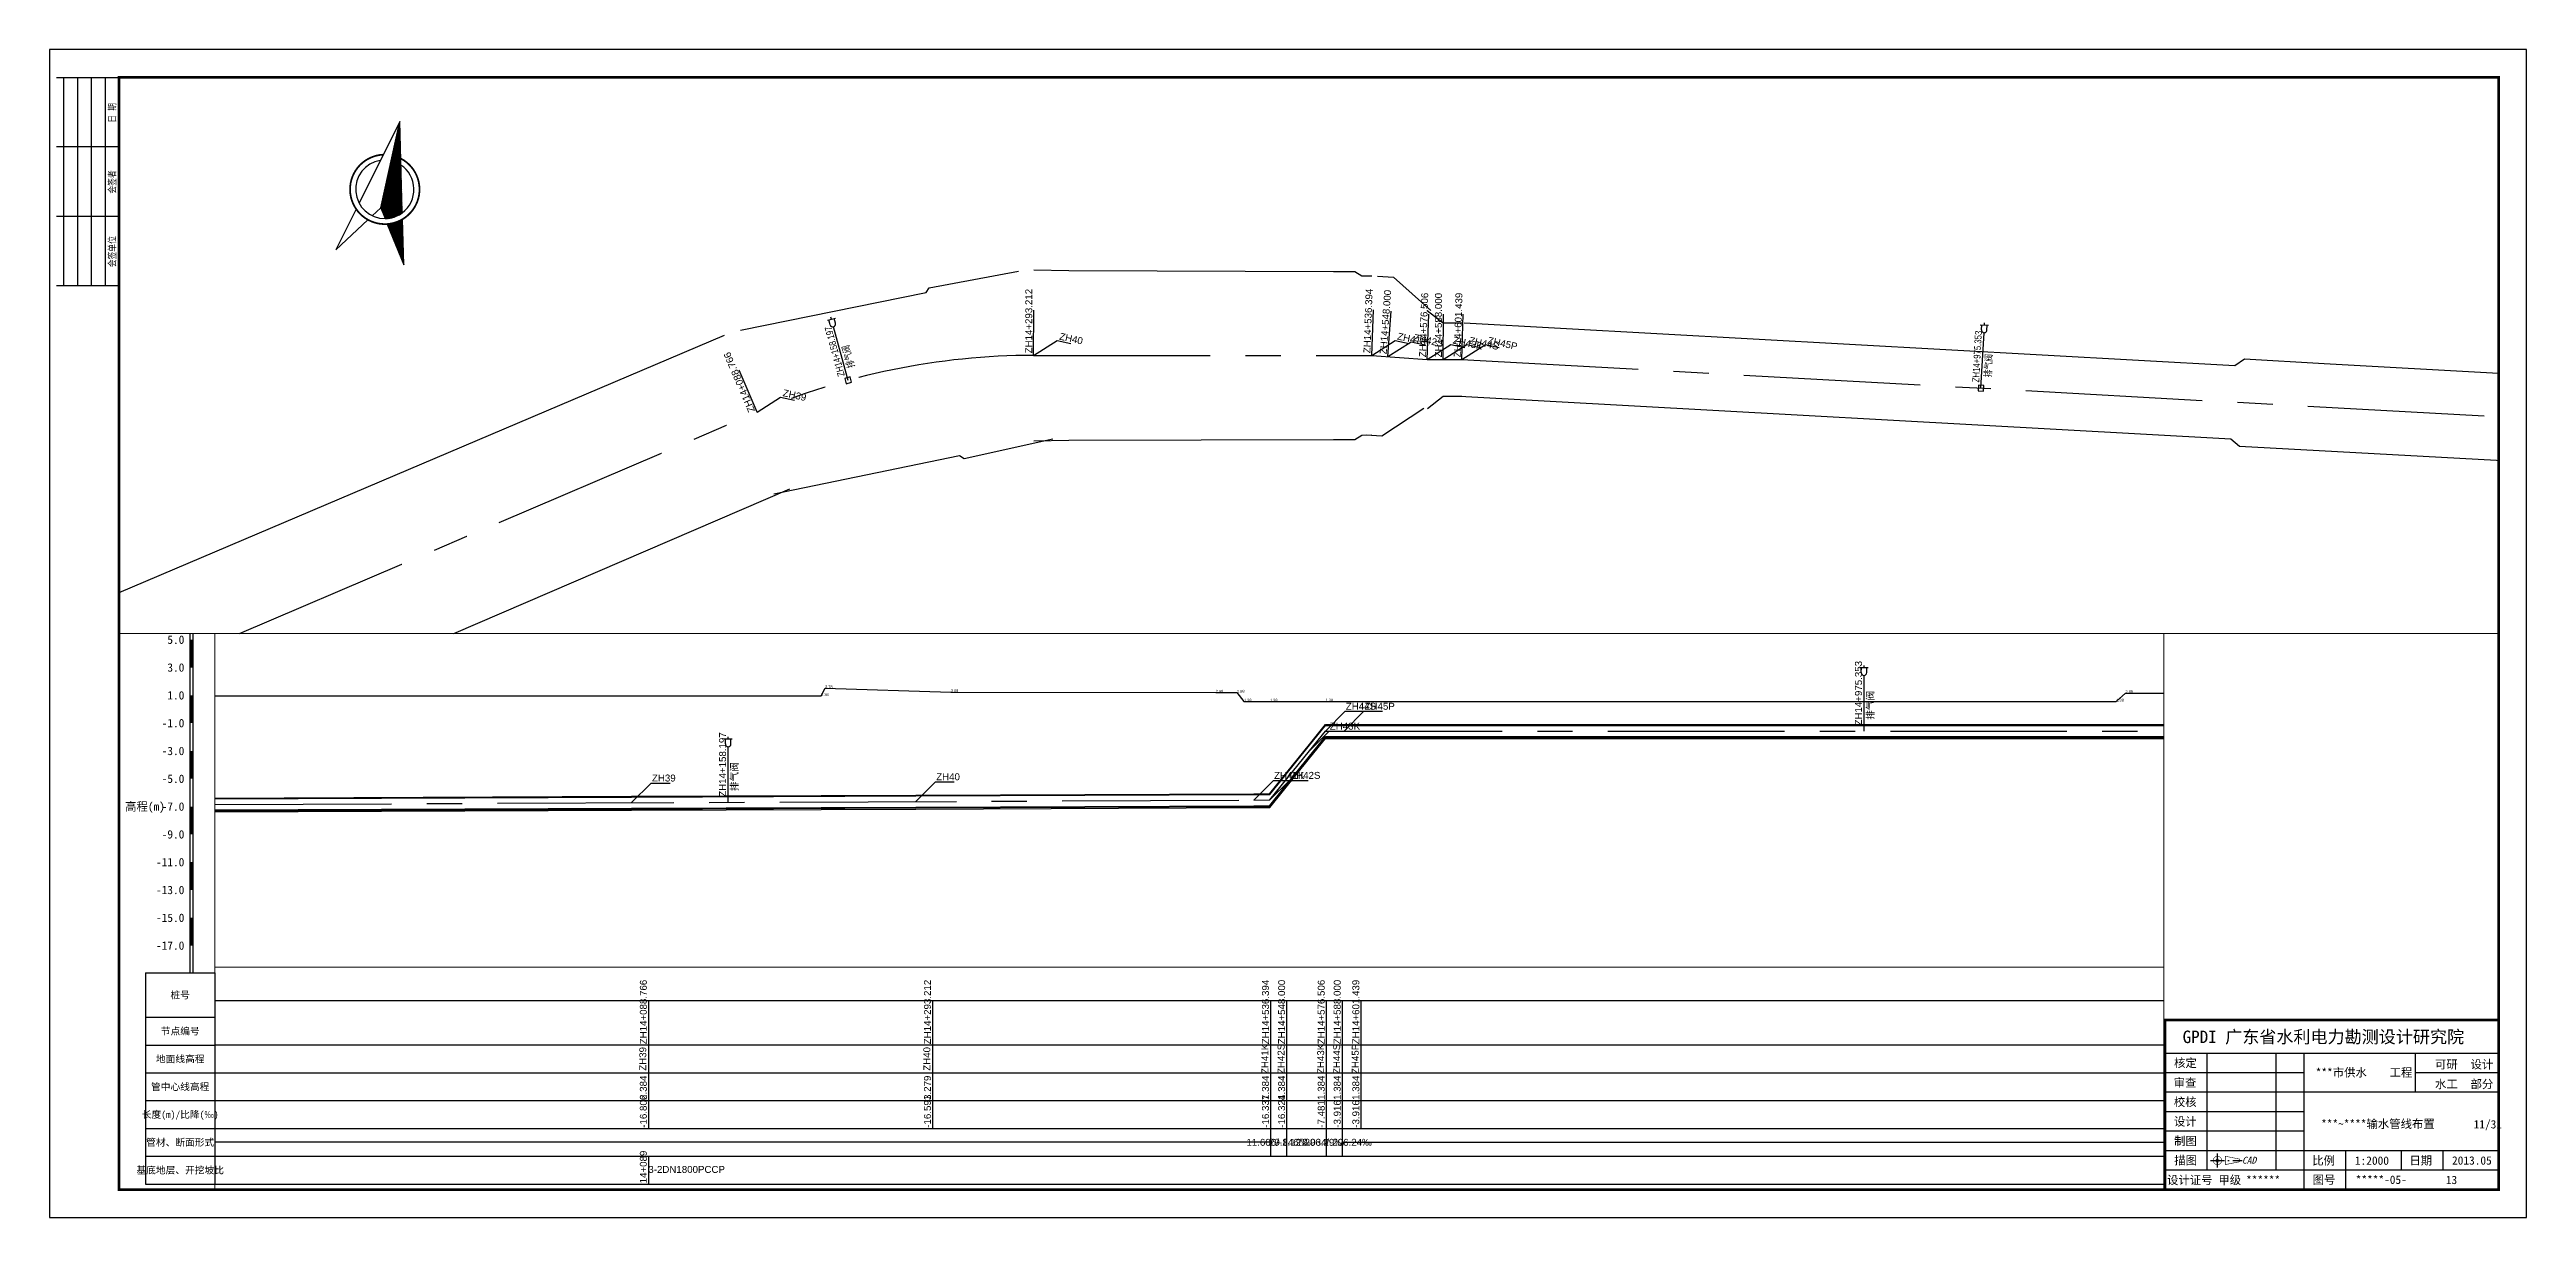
# Paper-space layout '13' of a CAD drawing. Header units: millimetres. Extents: x 0 to 891, y 0 to 420.
# The model-space entities are those that its viewports show. They can reach past a viewport. Long polylines and large blocks are cut down to what shows.
import ezdxf
from ezdxf.enums import TextEntityAlignment as Align
from ezdxf.lldxf.tags import DXFTag

# ---------------------------------------------------------------- set-up
doc = ezdxf.new("R2010")
doc.units = ezdxf.units.MM
doc.linetypes.add('CENTER', pattern=[50.8, 31.75, -6.35, 6.35, -6.35])
for name, color, linetype in [('pipe', 3, 'Continuous'), ('pipe_cen', 1, 'CENTER'), ('tab', 9, 'Continuous'), ('地形剖面', 4, 'Continuous'), ('布局裁图', 3, 'Continuous'), ('水工平面管线标注', 3, 'Continuous'), ('水工开挖线', 5, 'Continuous'), ('纵面管线标注', 3, 'Continuous'), ('附属设施', 2, 'Continuous')]:
    doc.layers.add(name, color=color, linetype=linetype)
doc.layers.add('管线-管廊边线-北线', color=4, linetype='管廊边线', lineweight=9)
doc.styles.add('FSD', font='')
doc.styles.add('HT', font='simhei.ttf')
doc.styles.get("Standard").update_dxf_attribs({"font": 'arial.ttf'})
doc.styles.get('FSD').set_extended_font_data('SimSun')
tags = doc.linetypes.add('管廊边线', pattern='A,50,-5,["管廊边线",Standard,S=2.54,R=0,X=-3.5,Y=-1.27],-12', length=67).pattern_tags.tags
tags[6] = DXFTag(74, 10)

# ---------------------------------------------------------------- blocks, each defined once
blk = doc.blocks.new('sign')
at = {"color": 7}
for p, q in [((-20, 0), (-20, -75)), ((-15, 0), (-15, -75)), ((-10, 0), (-10, -75)), ((-5, 0), (-5, -75)), ((0, -25), (-22.5, -25)), ((0, -50), (-22.5, -50))]:
    blk.add_line(p, q, dxfattribs=at)
blk.add_lwpolyline([(-22.5, 0), (0, 0), (0, -75), (-22.5, -75)], dxfattribs=at)
at = {"color": 3, "style": 'FSD', "width": 0.8}
for s, p in [('日 期', (-1.24, -16.3)), ('会签者', (-1.2, -41.81)), ('会签单位', (-1.2, -68.28))]:
    blk.add_text(s, height=2.5, rotation=90, dxfattribs=at).set_placement(p)
blk = doc.blocks.new('图框')
at = {"color": 7, "ltscale": 8}
for p, q in [((761, 10), (761, 71)), ((881, 71), (881, 10))]:
    blk.add_line(p, q, dxfattribs=at)
at = {"color": 7}
for p, q in [((881, 59), (761, 59)), ((776, 59), (776, 17)), ((801, 17), (801, 59)), ((811, 10), (811, 59)), ((851, 59), (851, 45)), ((811, 52), (761, 52)), ((881, 45), (761, 45)), ((881, 52), (851, 52)), ((811, 38), (761, 38)), ((811, 31), (761, 31)), ((881, 24), (761, 24)), ((826, 10), (826, 24)), ((846, 17), (846, 24)), ((861, 17), (861, 24)), ((881, 17), (761, 17))]:
    blk.add_line(p, q, dxfattribs=at)
at = {"color": 1}
for p, q in [((777.36, 20.51), (782.36, 20.51)), ((779.86, 18.01), (779.86, 23.01)), ((783.61, 20.51), (784.11, 20.51)), ((785.36, 20.51), (788.7, 20.51))]:
    blk.add_line(p, q, dxfattribs=at)
blk.add_lwpolyline([(0, 0), (891, 0), (891, 420), (0, 420)], close=True)
at = {"const_width": 1}
blk.add_lwpolyline([(25, 10), (25, 410), (881, 410), (881, 10)], close=True, dxfattribs=at)
at = {"color": 7, "const_width": 1}
blk.add_lwpolyline([(761, 10), (761, 71), (881, 71), (881, 10)], close=True, dxfattribs=at)
at = {"color": 5, "const_width": 0.2}
for points in [[(781.35, 20.66, 39.991666), (781.36, 20.51, 0.025005)], [(780.45, 20.57, 39.991666), (780.46, 20.51, 0.025005)]]:
    blk.add_lwpolyline(points, format="xyb", close=True, dxfattribs=at)
blk.add_lwpolyline([(787.7, 20.01), (782.7, 19.01), (782.7, 22.01), (787.7, 21.01)], close=True, dxfattribs=at)
blk.add_blockref('sign', (25, 410))
at = {"color": 3, "style": 'HT'}
for s, height, p in [('GPDI 广东省水利电力勘测设计研究院', 4.5, (767.32, 62.71)), ('***市供水', 3, (815.18, 50.63)), ('工程', 3, (841.77, 50.63)), ('可研', 3, (858.09, 53.54)), ('设计', 3, (870.9, 53.54)), ('水工', 3, (858.09, 46.44)), ('部分', 3, (870.9, 46.44)), ('***~****输水管线布置', 3, (817.12, 32.13)), ('比例', 3, (813.95, 18.94)), ('1:2000', 3, (829.29, 18.94)), ('日期', 3, (848.89, 18.98)), ('2013.05', 3, (864.23, 18.98)), ('图号', 3, (814.08, 12.06)), ('*****-05-', 3, (829.59, 12.06))]:
    blk.add_text(s, height=height, dxfattribs=at).set_placement(p)
at = {"color": 3, "ltscale": 8, "style": 'HT'}
for s, p in [('核定', (764.23, 55.53)), ('审查', (764.08, 48.46)), ('校核', (764.15, 41.51)), ('设计', (764.16, 34.49)), ('制图', (764.25, 27.48)), ('描图', (764.31, 20.49))]:
    blk.add_text(s, height=3, dxfattribs=at).set_placement(p, align=Align.MIDDLE_LEFT)
at = {"color": 3, "style": 'HT', "oblique": 15}
blk.add_text('CAD', height=2.5, dxfattribs=at).set_placement((788.67, 19.33))
at = {"color": 3, "ltscale": 8, "style": 'HT'}
for s, p in [('设计证号 ', (761.71, 11.94)), ('甲级 ', (780.19, 11.94)), ('******', (790.15, 11.94))]:
    blk.add_text(s, height=3, dxfattribs=at).set_placement(p)
blk = doc.blocks.new('*X9')
at = {"color": 0}
for p, q in [((2.948, 5.027), (2.95, 5.029)), ((2.948, 5.013), (2.953, 5.017)), ((2.948, 4.999), (2.955, 5.006)), ((2.948, 4.985), (2.958, 4.995)), ((2.948, 4.97), (2.961, 4.983)), ((2.948, 4.956), (2.964, 4.972)), ((2.948, 4.942), (2.967, 4.961)), ((2.948, 4.928), (2.97, 4.949)), ((2.948, 4.914), (2.972, 4.938)), ((2.948, 4.9), (2.975, 4.927)), ((2.948, 4.886), (2.978, 4.916)), ((2.948, 4.871), (2.981, 4.904)), ((2.948, 4.857), (2.984, 4.893)), ((2.948, 4.843), (2.987, 4.882)), ((2.948, 4.829), (2.989, 4.87)), ((2.948, 4.815), (2.992, 4.859)), ((2.948, 4.801), (2.995, 4.848)), ((2.948, 4.787), (2.998, 4.836)), ((2.948, 4.772), (3.001, 4.825)), ((2.948, 4.758), (3.004, 4.814)), ((2.948, 4.744), (3.006, 4.802)), ((2.948, 4.73), (3.009, 4.791)), ((2.948, 4.716), (3.012, 4.78)), ((2.948, 4.702), (3.015, 4.768)), ((2.948, 4.688), (3.018, 4.757)), ((2.948, 4.673), (3.02, 4.746)), ((2.948, 4.659), (3.023, 4.735)), ((2.948, 4.645), (3.026, 4.723)), ((2.948, 4.631), (3.029, 4.712)), ((2.948, 4.617), (3.032, 4.701)), ((2.948, 4.603), (3.035, 4.689)), ((2.948, 4.589), (3.037, 4.678)), ((2.948, 4.574), (3.04, 4.667)), ((2.948, 4.56), (3.043, 4.655)), ((2.948, 4.546), (3.046, 4.644)), ((2.948, 4.532), (3.049, 4.633)), ((2.948, 4.518), (3.052, 4.621)), ((2.948, 4.504), (3.054, 4.61)), ((2.948, 4.49), (3.057, 4.599)), ((2.948, 4.475), (3.06, 4.587)), ((2.948, 4.461), (3.063, 4.576)), ((2.948, 4.447), (3.066, 4.565)), ((2.948, 4.433), (3.069, 4.554)), ((2.948, 4.419), (3.071, 4.542)), ((2.948, 4.405), (3.074, 4.531)), ((2.948, 4.391), (3.077, 4.52)), ((2.948, 4.376), (3.08, 4.508)), ((2.948, 4.362), (3.083, 4.497)), ((2.948, 4.348), (3.086, 4.486)), ((2.948, 4.334), (3.088, 4.474)), ((2.948, 4.32), (3.091, 4.463)), ((2.948, 4.306), (3.094, 4.452)), ((2.948, 4.292), (3.097, 4.44)), ((2.948, 4.277), (3.1, 4.429)), ((2.948, 4.263), (3.103, 4.418)), ((2.948, 4.249), (3.105, 4.406)), ((2.948, 4.235), (3.108, 4.395)), ((2.948, 4.221), (3.111, 4.384)), ((2.948, 4.207), (3.114, 4.372)), ((2.948, 4.193), (3.117, 4.361)), ((2.948, 4.178), (3.119, 4.35)), ((2.948, 4.164), (3.122, 4.339)), ((2.948, 4.15), (3.125, 4.327)), ((2.948, 4.136), (3.128, 4.316)), ((2.948, 4.122), (3.131, 4.305)), ((2.948, 4.108), (3.134, 4.293)), ((2.948, 4.094), (3.136, 4.282)), ((2.948, 4.079), (3.139, 4.271)), ((2.948, 4.065), (3.142, 4.259)), ((2.948, 4.051), (3.145, 4.248)), ((2.948, 4.037), (3.148, 4.237)), ((2.948, 4.023), (3.151, 4.225)), ((2.948, 4.009), (3.153, 4.214)), ((2.948, 3.995), (3.156, 4.203)), ((2.948, 3.98), (3.159, 4.191)), ((2.948, 3.966), (3.162, 4.18)), ((2.948, 3.952), (3.165, 4.169)), ((2.948, 3.938), (3.168, 4.158)), ((2.948, 3.924), (3.17, 4.146)), ((2.948, 3.91), (3.173, 4.135)), ((2.948, 3.896), (3.176, 4.124)), ((2.948, 3.881), (3.179, 4.112)), ((2.948, 3.867), (3.182, 4.101)), ((2.948, 3.853), (3.185, 4.09)), ((2.948, 3.839), (3.187, 4.078)), ((2.948, 3.825), (3.19, 4.067)), ((2.948, 3.811), (3.193, 4.056)), ((2.948, 3.797), (3.196, 4.044)), ((2.948, 3.782), (3.199, 4.033)), ((2.948, 3.768), (3.202, 4.022)), ((2.953, 3.759), (3.204, 4.01)), ((2.958, 3.75), (3.207, 3.999)), ((2.964, 3.742), (3.21, 3.988)), ((2.97, 3.733), (3.213, 3.977)), ((2.976, 3.725), (3.216, 3.965)), ((2.981, 3.717), (3.218, 3.954)), ((2.987, 3.708), (3.221, 3.943)), ((2.993, 3.7), (3.224, 3.931)), ((2.999, 3.691), (3.227, 3.92)), ((3.004, 3.683), (3.23, 3.909)), ((3.01, 3.675), (3.233, 3.897)), ((3.016, 3.666), (3.235, 3.886)), ((3.022, 3.658), (3.238, 3.875)), ((3.027, 3.65), (3.241, 3.863)), ((3.033, 3.641), (3.244, 3.852)), ((3.039, 3.633), (3.247, 3.841)), ((3.048, 3.627), (3.25, 3.829)), ((3.067, 3.633), (3.252, 3.818)), ((3.088, 3.639), (3.255, 3.807)), ((3.111, 3.648), (3.258, 3.795)), ((3.137, 3.66), (3.261, 3.784)), ((3.169, 3.679), (3.264, 3.773)), ((3.223, 3.718), (3.266, 3.76))]:
    blk.add_line(p, q, dxfattribs=at)
blk = doc.blocks.new('*X8')
at = {"color": 0}
for p, q in [((3.102, 3.54), (3.132, 3.57)), ((3.108, 3.532), (3.157, 3.581)), ((3.114, 3.524), (3.185, 3.595)), ((3.119, 3.515), (3.219, 3.615)), ((3.125, 3.507), (3.276, 3.658)), ((3.131, 3.498), (3.292, 3.66)), ((3.137, 3.49), (3.295, 3.648)), ((3.142, 3.482), (3.298, 3.637)), ((3.148, 3.473), (3.301, 3.626)), ((3.154, 3.465), (3.303, 3.614)), ((3.16, 3.457), (3.306, 3.603)), ((3.165, 3.448), (3.309, 3.592)), ((3.171, 3.44), (3.312, 3.581)), ((3.177, 3.431), (3.315, 3.569)), ((3.096, 3.549), (3.11, 3.562)), ((3.183, 3.423), (3.317, 3.558)), ((3.188, 3.415), (3.32, 3.547)), ((3.194, 3.406), (3.323, 3.535)), ((3.2, 3.398), (3.326, 3.524)), ((3.206, 3.389), (3.329, 3.513)), ((3.211, 3.381), (3.332, 3.501)), ((3.217, 3.373), (3.334, 3.49)), ((3.223, 3.364), (3.337, 3.479)), ((3.229, 3.356), (3.34, 3.467)), ((3.234, 3.347), (3.343, 3.456)), ((3.24, 3.339), (3.346, 3.445)), ((3.246, 3.331), (3.349, 3.433)), ((3.252, 3.322), (3.351, 3.422)), ((3.257, 3.314), (3.354, 3.411)), ((3.263, 3.305), (3.357, 3.4)), ((3.269, 3.297), (3.36, 3.388)), ((3.275, 3.289), (3.363, 3.377)), ((3.28, 3.28), (3.366, 3.366)), ((3.286, 3.272), (3.368, 3.354)), ((3.292, 3.263), (3.371, 3.343)), ((3.298, 3.255), (3.374, 3.332)), ((3.303, 3.247), (3.377, 3.32)), ((3.309, 3.238), (3.38, 3.309)), ((3.315, 3.23), (3.383, 3.298)), ((3.321, 3.222), (3.385, 3.286)), ((3.326, 3.213), (3.388, 3.275)), ((3.332, 3.205), (3.391, 3.264)), ((3.338, 3.196), (3.394, 3.252)), ((3.344, 3.188), (3.397, 3.241)), ((3.349, 3.18), (3.4, 3.23)), ((3.355, 3.171), (3.402, 3.218)), ((3.361, 3.163), (3.405, 3.207)), ((3.367, 3.154), (3.408, 3.196)), ((3.372, 3.146), (3.411, 3.185)), ((3.378, 3.138), (3.414, 3.173)), ((3.384, 3.129), (3.416, 3.162)), ((3.39, 3.121), (3.419, 3.151)), ((3.395, 3.112), (3.422, 3.139)), ((3.401, 3.104), (3.425, 3.128)), ((3.407, 3.096), (3.428, 3.117)), ((3.413, 3.087), (3.431, 3.105)), ((3.418, 3.079), (3.433, 3.094)), ((3.424, 3.07), (3.436, 3.083)), ((3.43, 3.062), (3.439, 3.071)), ((3.436, 3.054), (3.442, 3.06)), ((3.441, 3.045), (3.445, 3.049)), ((3.447, 3.037), (3.448, 3.037))]:
    blk.add_line(p, q, dxfattribs=at)
blk = doc.blocks.new('zbz')
for p, q in [((0, 0), (-0.318, -1.274)), ((0, -1.27), (0, 0)), ((0.318, -1.274), (0, 0)), ((-0.341, -1.365), (-0.5, -2)), ((-0.095, -1.409), (0, -1.27)), ((0, -1.27), (0.095, -1.409)), ((0.5, -2), (0.341, -1.365)), ((-0.5, -2), (-0.143, -1.479)), ((0.143, -1.479), (0.5, -2))]:
    blk.add_line(p, q)
at = {"const_width": 0.025}
for points in [[(-0.129, -0.517, 1.014443), (0.143, -1.479, 1.014443)], [(0.341, -1.365, 0.588844), (0.129, -0.517, 1.014443)], [(0.143, -1.479, 0.115834), (0.341, -1.365, 1.014443)]]:
    blk.add_lwpolyline(points, format="xyb", dxfattribs=at)
for start, end in [(111.2477, 283.0769), (319.3202, 68.7523), (283.0769, 319.3202)]:
    blk.add_arc((0, -1), 0.42, start, end)
for name in ['*X9', '*X8']:
    blk.add_blockref(name, (-2.948, -5.035))
blk = doc.blocks.new('指北针')
at = {"xscale": 25, "yscale": 25, "zscale": 25}
blk.add_blockref('zbz', (12.5, 50), dxfattribs=at)
blk = doc.blocks.new('qin排气阀va')
at = {"layer": '附属设施'}
for points in [[(-1.5, 22.8), (1.5, 22.8)], [(-1, 21), (-1, 22.8)], [(0, 22.8), (0, 23.55)], [(0, 0), (0, 20)], [(1, 21), (1, 22.8)]]:
    blk.add_lwpolyline(points, dxfattribs=at)
blk.add_arc((0, 21), 1, 180, 0, dxfattribs=at)
blk.add_attdef('名称', text='', height=2.5, rotation=90, dxfattribs=at).set_placement((1, 4), align=Align.TOP_LEFT)
blk.add_attdef('ZH', text='', height=2.5, rotation=90, dxfattribs=at).set_placement((0, 2), align=Align.BOTTOM_LEFT)
blk = doc.blocks.new('qin排气阀pa')
at = {"layer": '附属设施'}
for points in [[(-1.5, 22.8), (1.5, 22.8)], [(-1, 21), (-1, 22.8)], [(0, 22.8), (0, 23.55)], [(0, 0), (0, 20)], [(1, 21), (1, 22.8)]]:
    blk.add_lwpolyline(points, dxfattribs=at)
blk.add_lwpolyline([(-1, -1), (1, -1), (1, 1), (-1, 1)], close=True, dxfattribs=at)
blk.add_arc((0, 21), 1, 180, 0, dxfattribs=at)
blk.add_attdef('名称', text='', height=2.5, rotation=90, dxfattribs=at).set_placement((1, 4), align=Align.TOP_LEFT)
blk.add_attdef('ZH', text='', height=2.5, rotation=90, dxfattribs=at).set_placement((0, 2), align=Align.BOTTOM_LEFT)

msp = doc.modelspace()

# ---------------------------------------------------------------- linework, layer by layer
at = {"layer": 'pipe'}
for points in [[(519840.3, 2381812.2), (520049.2, 2381812.2), (520081.2, 2381809), (521625.7, 2381809), (521922.4, 2381809), (521930.4, 2381809), (521962.6, 2381747.6), (521970.4, 2381732.6), (524013.3, 2381741.1), (524150.6, 2381741.7), (524263, 2381742.2), (524834.5, 2381744.6), (525014.3, 2381745.3), (525298.5, 2381746.5), (525645.6, 2381748), (525923.6, 2381749.1), (526327.3, 2381750.8), (526496.4, 2381751.5), (526683.5, 2381752.3), (527334.2, 2381755.1)], [(519840.3, 2381811.6), (520049.2, 2381811.6), (520081.2, 2381808.4), (521625.7, 2381808.4), (521922.4, 2381808.4), (521930.4, 2381808.4), (521962.6, 2381747), (521970.4, 2381732), (524013.3, 2381740.5), (524150.6, 2381741.1), (524263, 2381741.6), (524834.5, 2381744), (525014.3, 2381744.7), (525298.5, 2381745.9), (525645.6, 2381747.4), (525923.6, 2381748.5), (526327.3, 2381750.2), (526496.4, 2381750.9), (526683.5, 2381751.7), (527334.2, 2381754.5)], [(519840.3, 2381803.6), (520049.2, 2381803.6), (520081.2, 2381800.4), (521625.7, 2381800.4), (521922.4, 2381800.4), (521930.4, 2381800.4), (521962.6, 2381739), (521970.4, 2381724), (524013.3, 2381732.5), (524150.6, 2381733.1), (524263, 2381733.6), (524834.5, 2381736), (525014.3, 2381736.7), (525298.5, 2381737.9), (525645.6, 2381739.4), (525923.6, 2381740.5), (526327.3, 2381742.2), (526496.4, 2381742.9), (526683.5, 2381743.7), (527334.2, 2381746.5)], [(527334.2, 2381755.1), (527538.6, 2381755.9), (527781.8, 2381756.9), (527793.4, 2381757), (527821.9, 2381792.4), (527833.4, 2381806.6), (527846.8, 2381806.6), (529324.3, 2381806.6)], [(527334.2, 2381754.5), (527538.6, 2381755.3), (527781.8, 2381756.3), (527793.4, 2381756.4), (527821.9, 2381791.8), (527833.4, 2381806), (527846.8, 2381806), (529324.3, 2381806)], [(519840.3, 2381803), (520049.2, 2381803), (520081.2, 2381799.8), (521625.7, 2381799.8), (521922.4, 2381799.8), (521930.4, 2381799.8), (521962.6, 2381738.4), (521970.4, 2381723.4), (524013.3, 2381731.9), (524150.6, 2381732.5), (524263, 2381733), (524834.5, 2381735.4), (525014.3, 2381736.1), (525298.5, 2381737.3), (525645.6, 2381738.8), (525923.6, 2381739.9), (526327.3, 2381741.6), (526496.4, 2381742.3), (526683.5, 2381743.1), (527334.2, 2381745.9)], [(519840.3, 2381802.2), (520049.2, 2381802.2), (520081.2, 2381799), (521625.7, 2381799), (521922.4, 2381799), (521930.4, 2381799), (521962.6, 2381737.6), (521970.4, 2381722.6), (524013.3, 2381731.1), (524150.6, 2381731.7), (524263, 2381732.2), (524834.5, 2381734.6), (525014.3, 2381735.3), (525298.5, 2381736.5), (525645.6, 2381738), (525923.6, 2381739.1), (526327.3, 2381740.8), (526496.4, 2381741.5), (526683.5, 2381742.3), (527334.2, 2381745.1)], [(527334.2, 2381746.5), (527538.6, 2381747.3), (527781.8, 2381748.3), (527793.4, 2381748.4), (527821.9, 2381783.8), (527833.4, 2381798), (527846.8, 2381798), (529324.3, 2381798)], [(527334.2, 2381745.9), (527538.6, 2381746.7), (527781.8, 2381747.7), (527793.4, 2381747.8), (527821.9, 2381783.2), (527833.4, 2381797.4), (527846.8, 2381797.4), (529324.3, 2381797.4)], [(527334.2, 2381745.1), (527538.6, 2381745.9), (527781.8, 2381746.9), (527793.4, 2381747), (527821.9, 2381782.4), (527833.4, 2381796.6), (527846.8, 2381796.6), (529324.3, 2381796.6)]]:
    msp.add_lwpolyline(points, dxfattribs=at)
at = {"layer": 'pipe_cen'}
msp.add_lwpolyline([(523986.8, 2392657.5), (524515.9, 2393036.3, -0.101356), (524701.3, 2393119), (524938.8, 2393171.4), (524978.5, 2393177.2), (525002.8, 2393182.6), (526460.9, 2393421.1)], format="xyb", dxfattribs=at)
msp.add_lwpolyline([(521970.4, 2381728), (527781.8, 2381752.3), (527793.4, 2381752.4), (527821.9, 2381787.8), (527833.4, 2381802), (529427.6, 2381802)], dxfattribs=at)
at = {"layer": 'tab'}
for points in [[(513183.4, 2381401.7), (554886.6, 2381401.7)], [(527334.2, 2381401.7), (527334.2, 2381309.7)], [(527538.6, 2381401.7), (527538.6, 2381309.7)], [(527781.8, 2381401.7), (527781.8, 2381309.7)], [(527793.4, 2381401.7), (527793.4, 2381309.7)], [(527821.9, 2381401.7), (527821.9, 2381309.7)], [(527833.4, 2381401.7), (527833.4, 2381309.7)], [(527846.8, 2381401.7), (527846.8, 2381309.7)], [(513183.4, 2381369.7), (554886.6, 2381369.7)], [(513183.4, 2381349.7), (554886.6, 2381349.7)], [(513183.4, 2381329.7), (554886.6, 2381329.7)], [(513183.4, 2381309.7), (554886.6, 2381309.7)], [(527781.8, 2381309.7), (527781.8, 2381289.7)], [(527793.4, 2381309.7), (527793.4, 2381289.7)], [(527821.9, 2381309.7), (527821.9, 2381289.7)], [(527833.4, 2381309.7), (527833.4, 2381289.7)], [(513183.4, 2381289.7), (554886.6, 2381289.7)], [(527781.8, 2381299.7), (527778.8, 2381299.7), (524896.1, 2381299.7)], [(527334.2, 2381289.7), (527334.2, 2381269.7)], [(527833.4, 2381299.7), (527836.4, 2381299.7), (528610.5, 2381299.7)], [(513183.4, 2381269.7), (554886.6, 2381269.7)]]:
    msp.add_lwpolyline(points, dxfattribs=at)
at = {"layer": '地形剖面'}
msp.add_lwpolyline([(526533.8, 2381827.2), (527470.5, 2381827.2), (527473.3, 2381832.8), (527563.8, 2381830), (527754.4, 2381829.6), (527769.7, 2381829.6), (527774.7, 2381823.2), (527793.4, 2381823.2), (527793.4, 2381823.2), (527833.4, 2381823.2), (527833.4, 2381823.2), (528402.3, 2381823.2), (528408.9, 2381829.2), (528466.3, 2381829.2)], dxfattribs=at)
at = {"layer": '水工平面管线标注', "color": 9}
for points in [[(524978.5, 2393177.2), (524972.6, 2393209.4)], [(524989.7, 2393179.7), (524982.7, 2393211.6)], [(525002.8, 2393182.6), (524996.7, 2393214.7)], [(524938.8, 2393171.4), (524932.9, 2393203.6)], [(524950.3, 2393173.1), (524945.6, 2393205.5)], [(524978.5, 2393177.2), (524992.6, 2393191.4), (525002.9, 2393191.4)], [(524989.7, 2393179.7), (525003.9, 2393193.8), (525014.1, 2393193.8)], [(525002.8, 2393182.6), (525017, 2393196.7), (525027.2, 2393196.7)], [(524938.8, 2393171.4), (524952.9, 2393185.6), (524963.2, 2393185.6)], [(524950.3, 2393173.1), (524964.4, 2393187.2), (524974.7, 2393187.2)], [(524701.3, 2393119), (524694.3, 2393150.9)], [(524701.3, 2393119), (524715.5, 2393133.1), (524725.7, 2393133.1)], [(524515.9, 2393036.3), (524496.8, 2393062.9)], [(524515.9, 2393036.3), (524530, 2393050.5), (524540.3, 2393050.5)]]:
    msp.add_lwpolyline(points, dxfattribs=at)
at = {"layer": '水工平面管线标注'}
for points in [[(524950, 2393173.1, 0.5, 0.5, -1), (524950.5, 2393173.1, 0, 0, 0)], [(524950, 2393173.1, 0.5, 0.5, 1), (524950.5, 2393173.1, 0, 0, 0)], [(524978.2, 2393177.2, 0.5, 0.5, -1), (524978.7, 2393177.2, 0, 0, 0)], [(524978.2, 2393177.2, 0.5, 0.5, 1), (524978.7, 2393177.2, 0, 0, 0)], [(524989.5, 2393179.7, 0.5, 0.5, -1), (524990, 2393179.7, 0, 0, 0)], [(524989.5, 2393179.7, 0.5, 0.5, 1), (524990, 2393179.7, 0, 0, 0)], [(525002.6, 2393182.6, 0.5, 0.5, -1), (525003.1, 2393182.6, 0, 0, 0)], [(525002.6, 2393182.6, 0.5, 0.5, 1), (525003.1, 2393182.6, 0, 0, 0)], [(524938.6, 2393171.4, 0.5, 0.5, -1), (524939.1, 2393171.4, 0, 0, 0)], [(524938.6, 2393171.4, 0.5, 0.5, 1), (524939.1, 2393171.4, 0, 0, 0)], [(524701.1, 2393119, 0.5, 0.5, -1), (524701.6, 2393119, 0, 0, 0)], [(524701.1, 2393119, 0.5, 0.5, 1), (524701.6, 2393119, 0, 0, 0)], [(524515.6, 2393036.3, 0.5, 0.5, -1), (524516.1, 2393036.3, 0, 0, 0)], [(524515.6, 2393036.3, 0.5, 0.5, 1), (524516.1, 2393036.3, 0, 0, 0)]]:
    msp.add_lwpolyline(points, format="xyseb", dxfattribs=at)
at = {"layer": '水工开挖线'}
for points in [[(524998.6, 2393208.6), (525546.7, 2393298.2), (525552.5, 2393304.3), (525609.1, 2393313.5), (525735.2, 2393334.1), (525782.4, 2393341.8), (525789.6, 2393338), (525939.2, 2393362.4), (525941.6, 2393367.1), (525967, 2393371.2), (525983.9, 2393374.6), (525990.5, 2393375.7), (525992, 2393371.1), (526454.2, 2393446.7), (526456.6, 2393447.1)], [(525007.1, 2393156.6), (525555.2, 2393246.2), (525562.6, 2393242.4), (525619.2, 2393251.6), (525745.3, 2393272.3), (525792.5, 2393280), (525798.1, 2393286), (525947.7, 2393310.4), (525951.5, 2393306.8), (525976.9, 2393310.9), (525994, 2393313.1), (526000.6, 2393314.2), (526000.5, 2393319.1), (526462.7, 2393394.7), (526465.2, 2393395)], [(524688.1, 2393179), (524712.8, 2393184), (524899, 2393224.5), (524913.9, 2393227.8), (524919.5, 2393225.8), (524926.5, 2393227.3)], [(524930.5, 2393228), (524942, 2393229.7), (524942, 2393229.7), (524973.4, 2393212.1)], [(524970.9, 2393211.6), (524984, 2393205.4), (524984, 2393205.4), (524997.2, 2393208.3)], [(524491.4, 2393091.2), (524616, 2393146.4), (524617.5, 2393150.2), (524677.6, 2393175.7)], [(524986.1, 2393142.8), (524995.4, 2393154), (524995.4, 2393154), (525008.5, 2393156.9)], [(524947.1, 2393114.8), (524958.5, 2393116.5), (524958.5, 2393116.5), (524983.6, 2393142.4)], [(524714.6, 2393058.9), (524739.1, 2393064.8), (524925, 2393106.5), (524940, 2393109.8), (524944.2, 2393114), (524951.1, 2393115.6)], [(523951, 2392707.5), (524480.9, 2393085.2)], [(524540.3, 2392981.4), (524664.7, 2393037.2), (524668.5, 2393035.8), (524727.6, 2393063.4)], [(524022.6, 2392607.6), (524550.8, 2392987.5)]]:
    msp.add_lwpolyline(points, dxfattribs=at)
at = {"layer": '管线-管廊边线-北线', "color": 2, "linetype": 'CENTER'}
msp.add_lwpolyline([(523986.8, 2392657.5), (524515.9, 2393036.3, -0.101356), (524701.3, 2393119), (524938.8, 2393171.4), (524978.5, 2393177.2), (525002.8, 2393182.6), (526460.9, 2393421.1)], format="xyb", dxfattribs=at)
at = {"layer": '纵面管线标注', "color": 9}
for points in [[(527833.4, 2381802), (527847.5, 2381816.2), (527861, 2381816.2)], [(527846.8, 2381802), (527861, 2381816.2), (527874.5, 2381816.2)], [(527821.9, 2381787.8), (527836, 2381801.9), (527849.5, 2381801.9)], [(527334.2, 2381750.5), (527348.3, 2381764.6), (527361.8, 2381764.6)], [(527538.6, 2381751.3), (527552.8, 2381765.5), (527566.3, 2381765.5)], [(527781.8, 2381752.3), (527795.9, 2381766.5), (527809.4, 2381766.5)], [(527793.4, 2381752.4), (527807.5, 2381766.5), (527821, 2381766.5)]]:
    msp.add_lwpolyline(points, dxfattribs=at)

# ---------------------------------------------------------------- block references
at = {"layer": '附属设施'}
ref = msp.add_blockref('qin排气阀pa', (525371.9, 2393242.9), dxfattribs=dict(at, xscale=2, yscale=2, zscale=2, rotation=9.288180835369063))
ref.add_attrib('ZH', 'ZH14+975.353', dxfattribs={"height": 5, "rotation": 99.2882, "width": 0.8}).set_placement((525371.2, 2393246.9), align=Align.BOTTOM_LEFT)
ref.add_attrib('名称', '排气阀', dxfattribs={"height": 5, "rotation": 99.2882, "width": 0.8}).set_placement((525372.5, 2393251.2), align=Align.TOP_LEFT)
ref = msp.add_blockref('qin排气阀pa', (524574.9, 2393072.7), dxfattribs=dict(at, xscale=2, yscale=2, zscale=2, rotation=27.73906682738703))
ref.add_attrib('ZH', 'ZH14+158.197', dxfattribs={"height": 5, "rotation": 117.7391, "width": 0.8}).set_placement((524573.1, 2393076.3), align=Align.BOTTOM_LEFT)
ref.add_attrib('名称', '排气阀', dxfattribs={"height": 5, "rotation": 117.7391, "width": 0.8}).set_placement((524573, 2393080.8), align=Align.TOP_LEFT)
at = {"layer": '附属设施', "xscale": 2, "yscale": 2, "zscale": 2}
for p, values in [((528220.8, 2381802), {'ZH': 'ZH14+975.353', '名称': '排气阀'}), ((527403.6, 2381750.7), {'ZH': 'ZH14+158.197', '名称': '排气阀'})]:
    msp.add_blockref('qin排气阀va', p, dxfattribs=at).add_auto_attribs(values)

# ---------------------------------------------------------------- texts
at = {"layer": 'tab', "color": 3}
for s, p in [('ZH14+088.766', (527333.1, 2381370.2)), ('ZH14+293.212', (527537.5, 2381370.2)), ('ZH14+536.394', (527780.7, 2381370.2)), ('ZH14+548.000', (527792.3, 2381370.2)), ('ZH14+576.506', (527820.8, 2381370.2)), ('ZH14+588.000', (527832.3, 2381370.2)), ('ZH14+601.439', (527845.7, 2381370.2)), ('2.384', (527333.1, 2381330.2)), ('3.279', (527537.5, 2381330.2)), ('1.384', (527780.7, 2381330.2)), ('1.384', (527792.3, 2381330.2)), ('1.384', (527820.8, 2381330.2)), ('1.384', (527832.3, 2381330.2)), ('1.384', (527845.7, 2381330.2)), ('-16.806', (527333.1, 2381310.2)), ('-16.591', (527537.5, 2381310.2)), ('-16.337', (527780.7, 2381310.2)), ('-16.324', (527792.3, 2381310.2)), ('-7.481', (527820.8, 2381310.2)), ('-3.916', (527832.3, 2381310.2)), ('-3.916', (527845.7, 2381310.2))]:
    msp.add_text(s, height=5, rotation=90, dxfattribs=at).set_placement(p)
for s, p in [('ZH39', (527334.2, 2381359.7)), ('ZH40', (527538.6, 2381359.7)), ('ZH41K', (527781.8, 2381359.7)), ('ZH42S', (527793.4, 2381359.7)), ('ZH43K', (527821.9, 2381359.7)), ('ZH44S', (527833.4, 2381359.7)), ('ZH45P', (527846.8, 2381359.7))]:
    msp.add_text(s, height=5, rotation=90, dxfattribs=at).set_placement(p, align=Align.BOTTOM_CENTER)
for s, p in [('11.606/-1.12‰', (527787.6, 2381299.7)), ('29.846/-296.29‰', (527807.7, 2381299.7)), ('12.034/-296.24‰', (527827.7, 2381299.7))]:
    msp.add_text(s, height=5, dxfattribs=at).set_placement(p, align=Align.MIDDLE_CENTER)
at = {"layer": '地形剖面', "color": 9}
for s, p in [('2.38', (527470.5, 2381827.2)), ('3.78', (527473.3, 2381832.8)), ('3.08', (527563.8, 2381830)), ('2.98', (527754.4, 2381829.6)), ('2.98', (527769.7, 2381829.6)), ('1.38', (527774.7, 2381823.2)), ('1.38', (527793.4, 2381823.2)), ('1.38', (527793.4, 2381823.2)), ('1.38', (527833.4, 2381823.2)), ('1.38', (527833.4, 2381823.2)), ('1.38', (528402.3, 2381823.2)), ('2.88', (528408.9, 2381829.2))]:
    msp.add_text(s, height=2, dxfattribs=at).set_placement(p)
at = {"layer": '水工平面管线标注'}
for s, rotation, p in [('ZH14+601.439', 100.8696, (525001.6, 2393183.9)), ('ZH14+536.394', 100.378, (524937.5, 2393172.7)), ('ZH14+548.000', 98.3051, (524949.1, 2393174.4)), ('ZH14+576.506', 100.378, (524977.2, 2393178.5)), ('ZH14+588.000', 102.451, (524988.4, 2393180.9)), ('ZH14+293.212', 102.451, (524700, 2393120.2)), ('ZH14+088.766', 125.6009, (524514.2, 2393037))]:
    msp.add_text(s, height=5, rotation=rotation, dxfattribs=at).set_placement(p)
for s, p in [('ZH41K', (524953.9, 2393186.6)), ('ZH42S', (524965.4, 2393188.2)), ('ZH43K', (524993.6, 2393192.4)), ('ZH44S', (525004.9, 2393194.8)), ('ZH45P', (525018, 2393197.7)), ('ZH40', (524716.5, 2393134.1)), ('ZH39', (524531, 2393051.5))]:
    msp.add_text(s, height=5, dxfattribs=at).set_placement(p)
at = {"layer": '水工平面管线标注', "color": 3}
msp.add_text('14+089', height=5, rotation=90, dxfattribs=at).set_placement((527333.1, 2381270.2))
msp.add_text('3-2DN1800PCCP', height=5, dxfattribs=at).set_placement((527334.2, 2381277.7))
at = {"layer": '纵面管线标注'}
for s, p in [('ZH44S', (527848, 2381817.3)), ('ZH45P', (527861.5, 2381817.3)), ('ZH43K', (527836.5, 2381803)), ('ZH39', (527348.8, 2381765.7)), ('ZH40', (527553.3, 2381766.6)), ('ZH41K', (527796.4, 2381767.6)), ('ZH42S', (527808, 2381767.6))]:
    msp.add_text(s, height=5, dxfattribs=at).set_placement(p)

psp = doc.layouts.new('13')

# ---------------------------------------------------------------- linework, layer by layer
at = {"layer": '布局裁图'}
for points in [[(50.5, 210), (50.5, 88)], [(51.5, 210), (51.5, 88)], [(34.5, 88), (59.5, 88)], [(34.5, 88), (34.5, 12)], [(59.5, 88), (59.5, 12)], [(34.5, 72), (59.5, 72)], [(34.5, 62), (59.5, 62)], [(34.5, 52), (59.5, 52)], [(34.5, 42), (59.5, 42)], [(34.5, 32), (59.5, 32)], [(34.5, 22), (59.5, 22)], [(34.5, 12), (59.5, 12)]]:
    psp.add_lwpolyline(points, dxfattribs=at)
for points in [[(50.5, 207.77), (51.5, 207.77), (50.5, 197.77), (51.5, 197.77)], [(50.5, 187.77), (51.5, 187.77), (50.5, 177.77), (51.5, 177.77)], [(50.5, 167.77), (51.5, 167.77), (50.5, 157.77), (51.5, 157.77)], [(50.5, 147.77), (51.5, 147.77), (50.5, 137.77), (51.5, 137.77)], [(50.5, 127.77), (51.5, 127.77), (50.5, 117.77), (51.5, 117.77)], [(50.5, 107.77), (51.5, 107.77), (50.5, 97.77), (51.5, 97.77)]]:
    psp.add_solid(points, dxfattribs=at)

# ---------------------------------------------------------------- block references
psp.add_blockref('图框', (0, 0), dxfattribs=at)
at = {"layer": '布局裁图', "rotation": 347.5490271070027}
psp.add_blockref('指北针', (103, 348), dxfattribs=at)

# ---------------------------------------------------------------- texts
at = {"layer": '布局裁图', "style": 'HT'}
for s, p in [('5.0', (48.5, 207.77)), ('3.0', (48.5, 197.77)), ('1.0', (48.5, 187.77)), ('-1.0', (48.5, 177.77)), ('-3.0', (48.5, 167.77)), ('-5.0', (48.5, 157.77)), ('高程(m)', (41.5, 147.77)), ('-7.0', (48.5, 147.77)), ('-9.0', (48.5, 137.77)), ('-11.0', (48.5, 127.77)), ('-13.0', (48.5, 117.77)), ('-15.0', (48.5, 107.77)), ('-17.0', (48.5, 97.77))]:
    psp.add_text(s, height=3, dxfattribs=at).set_placement(p, align=Align.MIDDLE_RIGHT)
for s, p in [('桩号', (47, 80)), ('节点编号', (47, 67)), ('地面线高程', (47, 57)), ('管中心线高程', (47, 47)), ('长度(m)/比降(‰)', (47, 37)), ('管材、断面形式', (47, 27)), ('基底地层、开挖坡比', (47, 17))]:
    psp.add_text(s, height=2.5, dxfattribs=at).set_placement(p, align=Align.MIDDLE_CENTER)
for s, p in [('11/31', (872, 32)), ('13', (862, 12))]:
    psp.add_text(s, height=3, dxfattribs=at).set_placement(p)

# ---------------------------------------------------------------- viewports
at = {"layer": '布局裁图', "view_twist_angle": 347.54902711}
psp.add_viewport(center=(453, 310), size=(856, 200), view_center_point=(1028525.11, 2223707.1), view_height=400, dxfattribs=at)
at = {"layer": '布局裁图'}
for center, size, view_center_point, view_height, status in [((410, 150), (701, 120), (527735.4, 2381752.14), 240, 3), ((410, 50), (701, 80), (527723.4, 2381345.66), 160, 4)]:
    psp.add_viewport(center=center, size=size, view_center_point=view_center_point, view_height=view_height, status=status, dxfattribs=at)

doc.saveas('drawing.dxf')
